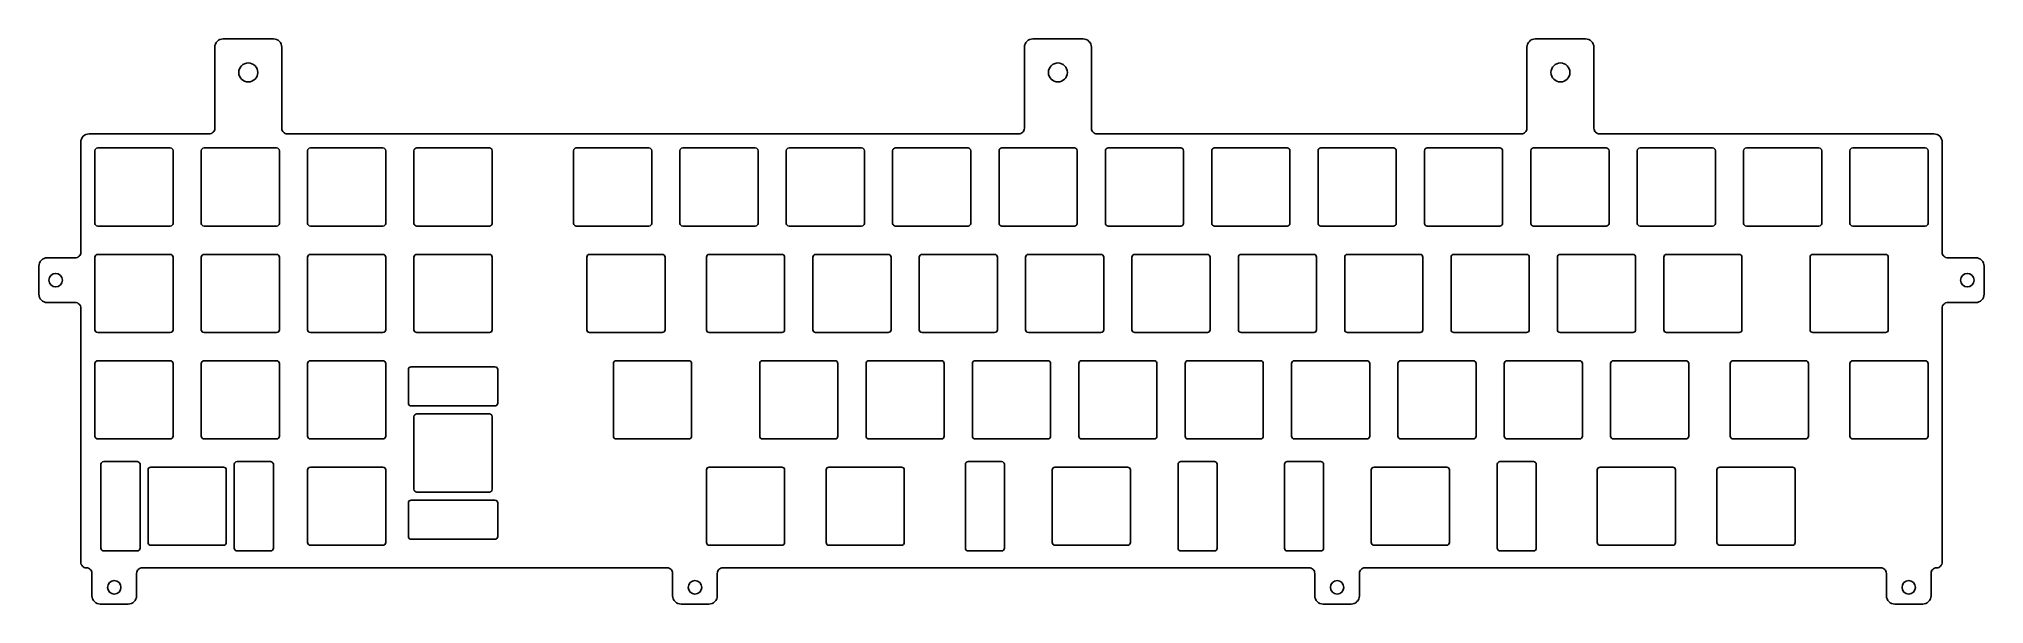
# Model space of a CAD drawing. Header units: millimetres. Extents: x 2 to 351, y -116 to -15.
import ezdxf

# ---------------------------------------------------------------- set-up
doc = ezdxf.new("R2010")
doc.units = ezdxf.units.MM
doc.layers.add('Edge.Cuts', color=254, linetype='CONTINUOUS', true_color=0xd0d2cd)

msp = doc.modelspace()

# ---------------------------------------------------------------- linework, layer by layer
at = {"layer": 'Edge.Cuts', "linetype": 'CONTINUOUS'}
for p, q in [((34.028822, -16.207364), (34, -16.5)), ((34, -16.5), (34, -31)), ((34.11418, -15.925974), (34.028822, -16.207364)), ((34.252795, -15.666644), (34.11418, -15.925974)), ((34.439339, -15.439339), (34.252795, -15.666644)), ((34.666644, -15.252795), (34.439339, -15.439339)), ((34.925974, -15.11418), (34.666644, -15.252795)), ((35.207364, -15.028822), (34.925974, -15.11418)), ((35.5, -15), (35.207364, -15.028822)), ((44.5, -15), (35.5, -15)), ((44.792635, -15.028822), (44.5, -15)), ((45.074025, -15.11418), (44.792635, -15.028822)), ((45.333355, -15.252795), (45.074025, -15.11418)), ((45.56066, -15.439339), (45.333355, -15.252795)), ((45.747204, -15.666644), (45.56066, -15.439339)), ((45.885819, -15.925974), (45.747204, -15.666644)), ((45.971177, -16.207364), (45.885819, -15.925974)), ((46, -16.5), (45.971177, -16.207364)), ((46, -31), (46, -16.5)), ((179.028822, -16.207364), (179, -16.5)), ((179, -16.5), (179, -31)), ((179.11418, -15.925974), (179.028822, -16.207364)), ((179.252795, -15.666644), (179.11418, -15.925974)), ((179.439339, -15.439339), (179.252795, -15.666644)), ((179.666644, -15.252795), (179.439339, -15.439339)), ((179.925974, -15.11418), (179.666644, -15.252795)), ((180.207364, -15.028822), (179.925974, -15.11418)), ((180.5, -15), (180.207364, -15.028822)), ((189.5, -15), (180.5, -15)), ((189.792635, -15.028822), (189.5, -15)), ((190.074025, -15.11418), (189.792635, -15.028822)), ((190.333355, -15.252795), (190.074025, -15.11418)), ((190.56066, -15.439339), (190.333355, -15.252795)), ((190.747204, -15.666644), (190.56066, -15.439339)), ((190.885819, -15.925974), (190.747204, -15.666644)), ((190.971177, -16.207364), (190.885819, -15.925974)), ((191, -16.5), (190.971177, -16.207364)), ((191, -31), (191, -16.5)), ((269.028822, -16.207364), (269, -16.5)), ((269, -16.5), (269, -31)), ((269.11418, -15.925974), (269.028822, -16.207364)), ((269.252795, -15.666644), (269.11418, -15.925974)), ((269.439339, -15.439339), (269.252795, -15.666644)), ((269.666644, -15.252795), (269.439339, -15.439339)), ((269.925974, -15.11418), (269.666644, -15.252795)), ((270.207364, -15.028822), (269.925974, -15.11418)), ((270.5, -15), (270.207364, -15.028822)), ((279.5, -15), (270.5, -15)), ((279.792635, -15.028822), (279.5, -15)), ((280.074025, -15.11418), (279.792635, -15.028822)), ((280.333355, -15.252795), (280.074025, -15.11418)), ((280.56066, -15.439339), (280.333355, -15.252795)), ((280.747204, -15.666644), (280.56066, -15.439339)), ((280.885819, -15.925974), (280.747204, -15.666644)), ((280.971177, -16.207364), (280.885819, -15.925974)), ((281, -16.5), (280.971177, -16.207364)), ((281, -31), (281, -16.5)), ((33.980785, -31.19509), (33.923879, -31.382683)), ((34, -31), (33.980785, -31.19509)), ((46.019214, -31.19509), (46, -31)), ((46.07612, -31.382683), (46.019214, -31.19509)), ((178.980785, -31.19509), (178.923879, -31.382683)), ((179, -31), (178.980785, -31.19509)), ((191.019214, -31.19509), (191, -31)), ((191.07612, -31.382683), (191.019214, -31.19509)), ((268.980785, -31.19509), (268.923879, -31.382683)), ((269, -31), (268.980785, -31.19509)), ((281.019214, -31.19509), (281, -31)), ((281.07612, -31.382683), (281.019214, -31.19509)), ((10.028822, -33.207364), (10, -33.5)), ((10, -33.5), (10, -53.2)), ((10.11418, -32.925974), (10.028822, -33.207364)), ((10.252795, -32.666644), (10.11418, -32.925974)), ((10.439339, -32.439339), (10.252795, -32.666644)), ((10.666644, -32.252795), (10.439339, -32.439339)), ((10.925974, -32.11418), (10.666644, -32.252795)), ((11.207364, -32.028822), (10.925974, -32.11418)), ((11.5, -32), (11.207364, -32.028822)), ((33, -32), (11.5, -32)), ((13.024999, -34.525), (26.025, -34.525)), ((32.075, -34.525), (45.075, -34.525)), ((33.19509, -31.980785), (33, -32)), ((33.382683, -31.923879), (33.19509, -31.980785)), ((33.55557, -31.831469), (33.382683, -31.923879)), ((33.707106, -31.707106), (33.55557, -31.831469)), ((33.831469, -31.55557), (33.707106, -31.707106)), ((33.923879, -31.382683), (33.831469, -31.55557)), ((46.16853, -31.55557), (46.07612, -31.382683)), ((46.292893, -31.707106), (46.16853, -31.55557)), ((46.444429, -31.831469), (46.292893, -31.707106)), ((46.617316, -31.923879), (46.444429, -31.831469)), ((46.804909, -31.980785), (46.617316, -31.923879)), ((47, -32), (46.804909, -31.980785)), ((178, -32), (47, -32)), ((51.125, -34.525), (64.125, -34.525)), ((70.175, -34.525), (83.175, -34.525)), ((98.75, -34.525), (111.75, -34.525)), ((117.8, -34.525), (130.8, -34.525)), ((136.85, -34.525), (149.85, -34.525)), ((155.9, -34.525), (168.9, -34.525)), ((174.95, -34.525), (187.95, -34.525)), ((178.19509, -31.980785), (178, -32)), ((178.382683, -31.923879), (178.19509, -31.980785)), ((178.55557, -31.831469), (178.382683, -31.923879)), ((178.707106, -31.707106), (178.55557, -31.831469)), ((178.831469, -31.55557), (178.707106, -31.707106)), ((178.923879, -31.382683), (178.831469, -31.55557)), ((191.16853, -31.55557), (191.07612, -31.382683)), ((191.292893, -31.707106), (191.16853, -31.55557)), ((191.444429, -31.831469), (191.292893, -31.707106)), ((191.617316, -31.923879), (191.444429, -31.831469)), ((191.804909, -31.980785), (191.617316, -31.923879)), ((192, -32), (191.804909, -31.980785)), ((268, -32), (192, -32)), ((194, -34.525), (207, -34.525)), ((213.05, -34.525), (226.05, -34.525)), ((232.1, -34.525), (245.1, -34.525)), ((251.149999, -34.525), (264.149999, -34.525)), ((268.19509, -31.980785), (268, -32)), ((268.382683, -31.923879), (268.19509, -31.980785)), ((268.55557, -31.831469), (268.382683, -31.923879)), ((268.707106, -31.707106), (268.55557, -31.831469)), ((268.831469, -31.55557), (268.707106, -31.707106)), ((268.923879, -31.382683), (268.831469, -31.55557)), ((270.2, -34.525), (283.2, -34.525)), ((281.16853, -31.55557), (281.07612, -31.382683)), ((281.292893, -31.707106), (281.16853, -31.55557)), ((281.444429, -31.831469), (281.292893, -31.707106)), ((281.617316, -31.923879), (281.444429, -31.831469)), ((281.804909, -31.980785), (281.617316, -31.923879)), ((282, -32), (281.804909, -31.980785)), ((341.875, -32), (282, -32)), ((289.25, -34.525), (302.25, -34.525)), ((308.3, -34.525), (321.3, -34.525)), ((327.35, -34.525), (340.35, -34.525)), ((342.167635, -32.028822), (341.875, -32)), ((342.449025, -32.11418), (342.167635, -32.028822)), ((342.708355, -32.252795), (342.449025, -32.11418)), ((342.93566, -32.439339), (342.708355, -32.252795)), ((343.122204, -32.666644), (342.93566, -32.439339)), ((343.260819, -32.925974), (343.122204, -32.666644)), ((343.346177, -33.207364), (343.260819, -32.925974)), ((343.375, -33.5), (343.346177, -33.207364)), ((343.375, -53.2), (343.375, -33.5)), ((12.524999, -48.025), (12.524999, -35.025)), ((26.525, -35.025), (26.525, -48.025)), ((31.575, -48.025), (31.575, -35.025)), ((45.575, -35.025), (45.575, -48.025)), ((50.625, -48.025), (50.625, -35.025)), ((64.625, -35.025), (64.625, -48.025)), ((69.675, -48.025), (69.675, -35.025)), ((83.675, -35.025), (83.675, -48.025)), ((98.25, -48.025), (98.25, -35.025)), ((112.25, -35.025), (112.25, -48.025)), ((117.3, -48.025), (117.3, -35.025)), ((131.3, -35.025), (131.3, -48.025)), ((136.35, -48.025), (136.35, -35.025)), ((150.35, -35.025), (150.35, -48.025)), ((155.4, -48.025), (155.4, -35.025)), ((169.4, -35.025), (169.4, -48.025)), ((174.45, -48.025), (174.45, -35.025)), ((188.45, -35.025), (188.45, -48.025)), ((193.5, -48.025), (193.5, -35.025)), ((207.5, -35.025), (207.5, -48.025)), ((212.55, -48.025), (212.55, -35.025)), ((226.55, -35.025), (226.55, -48.025)), ((231.6, -48.025), (231.6, -35.025)), ((245.6, -35.025), (245.6, -48.025)), ((250.649999, -48.025), (250.649999, -35.025)), ((264.649999, -35.025), (264.649999, -48.025)), ((269.7, -48.025), (269.7, -35.025)), ((283.7, -35.025), (283.7, -48.025)), ((288.75, -48.025), (288.75, -35.025)), ((302.75, -35.025), (302.75, -48.025)), ((307.8, -48.025), (307.8, -35.025)), ((321.8, -35.025), (321.8, -48.025)), ((326.85, -48.025), (326.85, -35.025)), ((340.85, -35.025), (340.85, -48.025)), ((26.025, -48.525), (13.024999, -48.525)), ((45.075, -48.525), (32.075, -48.525)), ((64.125, -48.525), (51.125, -48.525)), ((83.175, -48.525), (70.175, -48.525)), ((111.75, -48.525), (98.75, -48.525)), ((130.8, -48.525), (117.8, -48.525)), ((149.85, -48.525), (136.85, -48.525)), ((168.9, -48.525), (155.9, -48.525)), ((187.95, -48.525), (174.95, -48.525)), ((207, -48.525), (194, -48.525)), ((226.05, -48.525), (213.05, -48.525)), ((245.1, -48.525), (232.1, -48.525)), ((264.149999, -48.525), (251.149999, -48.525)), ((283.2, -48.525), (270.2, -48.525)), ((302.25, -48.525), (289.25, -48.525)), ((321.3, -48.525), (308.3, -48.525)), ((340.35, -48.525), (327.35, -48.525)), ((2.528822, -55.407364), (2.5, -55.7)), ((2.5, -55.7), (2.5, -60.7)), ((2.61418, -55.125974), (2.528822, -55.407364)), ((2.752795, -54.866644), (2.61418, -55.125974)), ((2.939339, -54.639339), (2.752795, -54.866644)), ((3.166644, -54.452795), (2.939339, -54.639339)), ((3.425974, -54.31418), (3.166644, -54.452795)), ((3.707364, -54.228822), (3.425974, -54.31418)), ((4, -54.2), (3.707364, -54.228822)), ((9, -54.2), (4, -54.2)), ((9.19509, -54.180785), (9, -54.2)), ((9.382683, -54.123879), (9.19509, -54.180785)), ((9.55557, -54.031469), (9.382683, -54.123879)), ((9.707106, -53.907106), (9.55557, -54.031469)), ((9.831469, -53.75557), (9.707106, -53.907106)), ((9.923879, -53.582683), (9.831469, -53.75557)), ((9.980785, -53.39509), (9.923879, -53.582683)), ((10, -53.2), (9.980785, -53.39509)), ((12.524999, -67.075), (12.524999, -54.075)), ((13.024999, -53.575), (26.025, -53.575)), ((26.525, -54.075), (26.525, -67.075)), ((31.575, -67.075), (31.575, -54.075)), ((32.075, -53.575), (45.075, -53.575)), ((45.575, -54.075), (45.575, -67.075)), ((50.625, -67.075), (50.625, -54.075)), ((51.125, -53.575), (64.125, -53.575)), ((64.625, -54.075), (64.625, -67.075)), ((69.675, -67.075), (69.675, -54.075)), ((70.175, -53.575), (83.175, -53.575)), ((83.675, -54.075), (83.675, -67.075)), ((100.63125, -67.075), (100.63125, -54.075)), ((101.13125, -53.575), (114.13125, -53.575)), ((114.63125, -54.075), (114.63125, -67.075)), ((122.0625, -67.075), (122.0625, -54.075)), ((122.5625, -53.575), (135.5625, -53.575)), ((136.0625, -54.075), (136.0625, -67.075)), ((141.1125, -67.075), (141.1125, -54.075)), ((141.6125, -53.575), (154.6125, -53.575)), ((155.1125, -54.075), (155.1125, -67.075)), ((160.1625, -67.075), (160.1625, -54.075)), ((160.6625, -53.575), (173.6625, -53.575)), ((174.1625, -54.075), (174.1625, -67.075)), ((179.2125, -67.075), (179.2125, -54.075)), ((179.7125, -53.575), (192.7125, -53.575)), ((193.2125, -54.075), (193.2125, -67.075)), ((198.2625, -67.075), (198.2625, -54.075)), ((198.7625, -53.575), (211.7625, -53.575)), ((212.2625, -54.075), (212.2625, -67.075)), ((217.3125, -67.075), (217.3125, -54.075)), ((217.8125, -53.575), (230.8125, -53.575)), ((231.3125, -54.075), (231.3125, -67.075)), ((236.3625, -67.075), (236.3625, -54.075)), ((236.8625, -53.575), (249.8625, -53.575)), ((250.3625, -54.075), (250.3625, -67.075)), ((255.4125, -67.075), (255.4125, -54.075)), ((255.9125, -53.575), (268.9125, -53.575)), ((269.4125, -54.075), (269.4125, -67.075)), ((274.4625, -67.075), (274.4625, -54.075)), ((274.9625, -53.575), (287.9625, -53.575)), ((288.4625, -54.075), (288.4625, -67.075)), ((293.5125, -67.075), (293.5125, -54.075)), ((294.0125, -53.575), (307.0125, -53.575)), ((307.5125, -54.075), (307.5125, -67.075)), ((319.70625, -67.075), (319.70625, -54.075)), ((320.20625, -53.575), (333.20625, -53.575)), ((333.70625, -54.075), (333.70625, -67.075)), ((343.394214, -53.39509), (343.375, -53.2)), ((343.45112, -53.582683), (343.394214, -53.39509)), ((343.54353, -53.75557), (343.45112, -53.582683)), ((343.667893, -53.907106), (343.54353, -53.75557)), ((343.819429, -54.031469), (343.667893, -53.907106)), ((343.992316, -54.123879), (343.819429, -54.031469)), ((344.179909, -54.180785), (343.992316, -54.123879)), ((344.375, -54.2), (344.179909, -54.180785)), ((349.375, -54.2), (344.375, -54.2)), ((349.667635, -54.228822), (349.375, -54.2)), ((349.949025, -54.31418), (349.667635, -54.228822)), ((350.208355, -54.452795), (349.949025, -54.31418)), ((350.43566, -54.639339), (350.208355, -54.452795)), ((350.622204, -54.866644), (350.43566, -54.639339)), ((350.760819, -55.125974), (350.622204, -54.866644)), ((350.846177, -55.407364), (350.760819, -55.125974)), ((350.875, -55.7), (350.846177, -55.407364)), ((350.875, -60.7), (350.875, -55.7)), ((2.5, -60.7), (2.528822, -60.992635)), ((2.528822, -60.992635), (2.61418, -61.274025)), ((2.61418, -61.274025), (2.752795, -61.533355)), ((2.752795, -61.533355), (2.939339, -61.76066)), ((2.939339, -61.76066), (3.166644, -61.947204)), ((3.166644, -61.947204), (3.425974, -62.085819)), ((3.425974, -62.085819), (3.707364, -62.171177)), ((3.707364, -62.171177), (4, -62.2)), ((4, -62.2), (9, -62.2)), ((9, -62.2), (9.19509, -62.219214)), ((9.19509, -62.219214), (9.382683, -62.27612)), ((9.382683, -62.27612), (9.55557, -62.36853)), ((9.55557, -62.36853), (9.707106, -62.492893)), ((9.707106, -62.492893), (9.831469, -62.644429)), ((9.831469, -62.644429), (9.923879, -62.817316)), ((343.45112, -62.817316), (343.54353, -62.644429)), ((343.54353, -62.644429), (343.667893, -62.492893)), ((343.667893, -62.492893), (343.819429, -62.36853)), ((343.819429, -62.36853), (343.992316, -62.27612)), ((343.992316, -62.27612), (344.179909, -62.219214)), ((344.179909, -62.219214), (344.375, -62.2)), ((344.375, -62.2), (349.375, -62.2)), ((349.375, -62.2), (349.667635, -62.171177)), ((349.667635, -62.171177), (349.949025, -62.085819)), ((349.949025, -62.085819), (350.208355, -61.947204)), ((350.208355, -61.947204), (350.43566, -61.76066)), ((350.43566, -61.76066), (350.622204, -61.533355)), ((350.622204, -61.533355), (350.760819, -61.274025)), ((350.760819, -61.274025), (350.846177, -60.992635)), ((350.846177, -60.992635), (350.875, -60.7)), ((9.923879, -62.817316), (9.980785, -63.004909)), ((9.980785, -63.004909), (10, -63.2)), ((10, -63.2), (10, -108.7)), ((343.375, -63.2), (343.394214, -63.004909)), ((343.375, -108.7), (343.375, -63.2)), ((343.394214, -63.004909), (343.45112, -62.817316)), ((26.025, -67.575), (13.024999, -67.575)), ((45.075, -67.575), (32.075, -67.575)), ((64.125, -67.575), (51.125, -67.575)), ((83.175, -67.575), (70.175, -67.575)), ((114.13125, -67.575), (101.13125, -67.575)), ((135.5625, -67.575), (122.5625, -67.575)), ((154.6125, -67.575), (141.6125, -67.575)), ((173.6625, -67.575), (160.6625, -67.575)), ((192.7125, -67.575), (179.7125, -67.575)), ((211.7625, -67.575), (198.7625, -67.575)), ((230.8125, -67.575), (217.8125, -67.575)), ((249.8625, -67.575), (236.8625, -67.575)), ((268.9125, -67.575), (255.9125, -67.575)), ((287.9625, -67.575), (274.9625, -67.575)), ((307.0125, -67.575), (294.0125, -67.575)), ((333.20625, -67.575), (320.20625, -67.575)), ((12.524999, -86.125), (12.524999, -73.125)), ((13.024999, -72.625), (26.025, -72.625)), ((26.525, -73.125), (26.525, -86.125)), ((31.575, -86.125), (31.575, -73.125)), ((32.075, -72.625), (45.075, -72.625)), ((45.575, -73.125), (45.575, -86.125)), ((50.625, -86.125), (50.625, -73.125)), ((51.125, -72.625), (64.125, -72.625)), ((64.625, -73.125), (64.625, -86.125)), ((105.39375, -86.125), (105.39375, -73.125)), ((105.89375, -72.625), (118.89375, -72.625)), ((119.39375, -73.125), (119.39375, -86.125)), ((131.5875, -86.125), (131.5875, -73.125)), ((132.0875, -72.625), (145.0875, -72.625)), ((145.5875, -73.125), (145.5875, -86.125)), ((150.6375, -86.125), (150.6375, -73.125)), ((151.1375, -72.625), (164.1375, -72.625)), ((164.6375, -73.125), (164.6375, -86.125)), ((169.6875, -86.125), (169.6875, -73.125)), ((170.1875, -72.625), (183.1875, -72.625)), ((183.6875, -73.125), (183.6875, -86.125)), ((188.7375, -86.125), (188.7375, -73.125)), ((189.2375, -72.625), (202.2375, -72.625)), ((202.7375, -73.125), (202.7375, -86.125)), ((207.7875, -86.125), (207.7875, -73.125)), ((208.2875, -72.625), (221.2875, -72.625)), ((221.7875, -73.125), (221.7875, -86.125)), ((226.8375, -86.125), (226.8375, -73.125)), ((227.3375, -72.625), (240.3375, -72.625)), ((240.8375, -73.125), (240.8375, -86.125)), ((245.8875, -86.125), (245.8875, -73.125)), ((246.3875, -72.625), (259.3875, -72.625)), ((259.8875, -73.125), (259.8875, -86.125)), ((264.9375, -86.125), (264.9375, -73.125)), ((265.4375, -72.625), (278.4375, -72.625)), ((278.9375, -73.125), (278.9375, -86.125)), ((283.9875, -86.125), (283.9875, -73.125)), ((284.4875, -72.625), (297.4875, -72.625)), ((297.9875, -73.125), (297.9875, -86.125)), ((305.41875, -86.125), (305.41875, -73.125)), ((305.91875, -72.625), (318.91875, -72.625)), ((319.41875, -73.125), (319.41875, -86.125)), ((326.85, -86.125), (326.85, -73.125)), ((327.35, -72.625), (340.35, -72.625)), ((340.85, -73.125), (340.85, -86.125)), ((68.675, -80.212), (68.675, -74.212)), ((69.175, -73.712), (84.175, -73.712)), ((84.675, -74.212), (84.675, -80.212)), ((84.175, -80.712), (69.175, -80.712)), ((69.675, -95.65), (69.675, -82.65)), ((70.175, -82.15), (83.175, -82.15)), ((83.675, -82.65), (83.675, -95.65)), ((26.025, -86.625), (13.024999, -86.625)), ((45.075, -86.625), (32.075, -86.625)), ((64.125, -86.625), (51.125, -86.625)), ((118.89375, -86.625), (105.89375, -86.625)), ((145.0875, -86.625), (132.0875, -86.625)), ((164.1375, -86.625), (151.1375, -86.625)), ((183.1875, -86.625), (170.1875, -86.625)), ((202.2375, -86.625), (189.2375, -86.625)), ((221.2875, -86.625), (208.2875, -86.625)), ((240.3375, -86.625), (227.3375, -86.625)), ((259.3875, -86.625), (246.3875, -86.625)), ((278.4375, -86.625), (265.4375, -86.625)), ((297.4875, -86.625), (284.4875, -86.625)), ((318.91875, -86.625), (305.91875, -86.625)), ((340.35, -86.625), (327.35, -86.625)), ((13.611999, -106.175), (13.611999, -91.175)), ((14.111999, -90.675), (20.112, -90.675)), ((20.612, -91.175), (20.612, -106.175)), ((22.05, -105.175), (22.05, -92.175)), ((22.55, -91.675), (35.55, -91.675)), ((36.05, -92.175), (36.05, -105.175)), ((37.488, -106.175), (37.488, -91.175)), ((37.988, -90.675), (43.988, -90.675)), ((44.488, -91.175), (44.488, -106.175)), ((50.625, -105.175), (50.625, -92.175)), ((51.125, -91.675), (64.125, -91.675)), ((64.625, -92.175), (64.625, -105.175)), ((122.0625, -105.175), (122.0625, -92.175)), ((122.5625, -91.675), (135.5625, -91.675)), ((136.0625, -92.175), (136.0625, -105.175)), ((143.49375, -105.175), (143.49375, -92.175)), ((143.99375, -91.675), (156.99375, -91.675)), ((157.49375, -92.175), (157.49375, -105.175)), ((168.425, -106.175), (168.425, -91.175)), ((168.925, -90.675), (174.925, -90.675)), ((175.425, -91.175), (175.425, -106.175)), ((183.975, -105.175), (183.975, -92.175)), ((184.475, -91.675), (197.475, -91.675)), ((197.975, -92.175), (197.975, -105.175)), ((206.525, -106.175), (206.525, -91.175)), ((207.025, -90.675), (213.025, -90.675)), ((213.525, -91.175), (213.525, -106.175)), ((225.575, -106.175), (225.575, -91.175)), ((226.075, -90.675), (232.075, -90.675)), ((232.575, -91.175), (232.575, -106.175)), ((241.125, -105.175), (241.125, -92.175)), ((241.625, -91.675), (254.625, -91.675)), ((255.125, -92.175), (255.125, -105.175)), ((263.675, -106.175), (263.675, -91.175)), ((264.175, -90.675), (270.175, -90.675)), ((270.675, -91.175), (270.675, -106.175)), ((281.60625, -105.175), (281.60625, -92.175)), ((282.10625, -91.675), (295.10625, -91.675)), ((295.60625, -92.175), (295.60625, -105.175)), ((303.0375, -105.175), (303.0375, -92.175)), ((303.5375, -91.675), (316.5375, -91.675)), ((317.0375, -92.175), (317.0375, -105.175)), ((83.175, -96.15), (70.175, -96.15)), ((68.675, -104.088), (68.675, -98.088)), ((69.175, -97.588), (84.175, -97.588)), ((84.675, -98.088), (84.675, -104.088)), ((20.112, -106.675), (14.111999, -106.675)), ((35.55, -105.675), (22.55, -105.675)), ((43.988, -106.675), (37.988, -106.675)), ((64.125, -105.675), (51.125, -105.675)), ((84.175, -104.588), (69.175, -104.588)), ((135.5625, -105.675), (122.5625, -105.675)), ((156.99375, -105.675), (143.99375, -105.675)), ((174.925, -106.675), (168.925, -106.675)), ((197.475, -105.675), (184.475, -105.675)), ((213.025, -106.675), (207.025, -106.675)), ((232.075, -106.675), (226.075, -106.675)), ((254.625, -105.675), (241.625, -105.675)), ((270.175, -106.675), (264.175, -106.675)), ((295.10625, -105.675), (282.10625, -105.675)), ((316.5375, -105.675), (303.5375, -105.675)), ((10, -108.7), (10.019214, -108.89509)), ((10.019214, -108.89509), (10.07612, -109.082683)), ((10.07612, -109.082683), (10.16853, -109.25557)), ((10.16853, -109.25557), (10.292893, -109.407106)), ((10.292893, -109.407106), (10.444429, -109.531469)), ((10.444429, -109.531469), (10.617316, -109.623879)), ((10.617316, -109.623879), (10.804909, -109.680785)), ((10.804909, -109.680785), (11, -109.7)), ((11, -109.7), (11.19509, -109.719214)), ((11.19509, -109.719214), (11.382683, -109.77612)), ((11.382683, -109.77612), (11.55557, -109.86853)), ((11.55557, -109.86853), (11.707106, -109.992893)), ((11.707106, -109.992893), (11.831469, -110.144429)), ((11.831469, -110.144429), (11.923879, -110.317316)), ((11.923879, -110.317316), (11.980785, -110.504909)), ((11.980785, -110.504909), (12, -110.7)), ((12, -110.7), (12, -114.7)), ((20, -110.7), (20.019214, -110.504909)), ((20, -114.7), (20, -110.7)), ((20.019214, -110.504909), (20.07612, -110.317316)), ((20.07612, -110.317316), (20.16853, -110.144429)), ((20.16853, -110.144429), (20.292893, -109.992893)), ((20.292893, -109.992893), (20.444429, -109.86853)), ((20.444429, -109.86853), (20.617316, -109.77612)), ((20.617316, -109.77612), (20.804909, -109.719214)), ((20.804909, -109.719214), (21, -109.7)), ((21, -109.7), (115, -109.7)), ((115, -109.7), (115.19509, -109.719214)), ((115.19509, -109.719214), (115.382683, -109.77612)), ((115.382683, -109.77612), (115.55557, -109.86853)), ((115.55557, -109.86853), (115.707106, -109.992893)), ((115.707106, -109.992893), (115.831469, -110.144429)), ((115.831469, -110.144429), (115.923879, -110.317316)), ((115.923879, -110.317316), (115.980785, -110.504909)), ((115.980785, -110.504909), (116, -110.7)), ((116, -110.7), (116, -114.7)), ((124, -110.7), (124.019214, -110.504909)), ((124, -114.7), (124, -110.7)), ((124.019214, -110.504909), (124.07612, -110.317316)), ((124.07612, -110.317316), (124.16853, -110.144429)), ((124.16853, -110.144429), (124.292893, -109.992893)), ((124.292893, -109.992893), (124.444429, -109.86853)), ((124.444429, -109.86853), (124.617316, -109.77612)), ((124.617316, -109.77612), (124.804909, -109.719214)), ((124.804909, -109.719214), (125, -109.7)), ((125, -109.7), (230, -109.7)), ((230, -109.7), (230.19509, -109.719214)), ((230.19509, -109.719214), (230.382683, -109.77612)), ((230.382683, -109.77612), (230.55557, -109.86853)), ((230.55557, -109.86853), (230.707106, -109.992893)), ((230.707106, -109.992893), (230.831469, -110.144429)), ((230.831469, -110.144429), (230.923879, -110.317316)), ((230.923879, -110.317316), (230.980785, -110.504909)), ((230.980785, -110.504909), (231, -110.7)), ((231, -110.7), (231, -114.7)), ((239, -110.7), (239.019214, -110.504909)), ((239, -114.7), (239, -110.7)), ((239.019214, -110.504909), (239.07612, -110.317316)), ((239.07612, -110.317316), (239.16853, -110.144429)), ((239.16853, -110.144429), (239.292893, -109.992893)), ((239.292893, -109.992893), (239.444429, -109.86853)), ((239.444429, -109.86853), (239.617316, -109.77612)), ((239.617316, -109.77612), (239.804909, -109.719214)), ((239.804909, -109.719214), (240, -109.7)), ((240, -109.7), (332.375, -109.7)), ((332.375, -109.7), (332.57009, -109.719214)), ((332.57009, -109.719214), (332.757683, -109.77612)), ((332.757683, -109.77612), (332.93057, -109.86853)), ((332.93057, -109.86853), (333.082106, -109.992893)), ((333.082106, -109.992893), (333.206469, -110.144429)), ((333.206469, -110.144429), (333.298879, -110.317316)), ((333.298879, -110.317316), (333.355785, -110.504909)), ((333.355785, -110.504909), (333.375, -110.7)), ((333.375, -110.7), (333.375, -114.7)), ((341.375, -110.7), (341.394214, -110.504909)), ((341.375, -114.7), (341.375, -110.7)), ((341.394214, -110.504909), (341.45112, -110.317316)), ((341.45112, -110.317316), (341.54353, -110.144429)), ((341.54353, -110.144429), (341.667893, -109.992893)), ((341.667893, -109.992893), (341.819429, -109.86853)), ((341.819429, -109.86853), (341.992316, -109.77612)), ((341.992316, -109.77612), (342.179909, -109.719214)), ((342.179909, -109.719214), (342.375, -109.7)), ((342.375, -109.7), (342.57009, -109.680785)), ((342.57009, -109.680785), (342.757683, -109.623879)), ((342.757683, -109.623879), (342.93057, -109.531469)), ((342.93057, -109.531469), (343.082106, -109.407106)), ((343.082106, -109.407106), (343.206469, -109.25557)), ((343.206469, -109.25557), (343.298879, -109.082683)), ((343.298879, -109.082683), (343.355785, -108.89509)), ((343.355785, -108.89509), (343.375, -108.7)), ((12, -114.7), (12.028822, -114.992635)), ((19.971177, -114.992635), (20, -114.7)), ((116, -114.7), (116.028822, -114.992635)), ((123.971177, -114.992635), (124, -114.7)), ((231, -114.7), (231.028822, -114.992635)), ((238.971177, -114.992635), (239, -114.7)), ((333.375, -114.7), (333.403822, -114.992635)), ((341.346177, -114.992635), (341.375, -114.7)), ((12.028822, -114.992635), (12.11418, -115.274025)), ((12.11418, -115.274025), (12.252795, -115.533355)), ((12.252795, -115.533355), (12.439339, -115.76066)), ((12.439339, -115.76066), (12.666644, -115.947204)), ((12.666644, -115.947204), (12.925974, -116.085819)), ((12.925974, -116.085819), (13.207364, -116.171177)), ((13.207364, -116.171177), (13.5, -116.2)), ((13.5, -116.2), (18.5, -116.2)), ((18.5, -116.2), (18.792635, -116.171177)), ((18.792635, -116.171177), (19.074025, -116.085819)), ((19.074025, -116.085819), (19.333355, -115.947204)), ((19.333355, -115.947204), (19.56066, -115.76066)), ((19.56066, -115.76066), (19.747204, -115.533355)), ((19.747204, -115.533355), (19.885819, -115.274025)), ((19.885819, -115.274025), (19.971177, -114.992635)), ((116.028822, -114.992635), (116.11418, -115.274025)), ((116.11418, -115.274025), (116.252795, -115.533355)), ((116.252795, -115.533355), (116.439339, -115.76066)), ((116.439339, -115.76066), (116.666644, -115.947204)), ((116.666644, -115.947204), (116.925974, -116.085819)), ((116.925974, -116.085819), (117.207364, -116.171177)), ((117.207364, -116.171177), (117.5, -116.2)), ((117.5, -116.2), (122.5, -116.2)), ((122.5, -116.2), (122.792635, -116.171177)), ((122.792635, -116.171177), (123.074025, -116.085819)), ((123.074025, -116.085819), (123.333355, -115.947204)), ((123.333355, -115.947204), (123.56066, -115.76066)), ((123.56066, -115.76066), (123.747204, -115.533355)), ((123.747204, -115.533355), (123.885819, -115.274025)), ((123.885819, -115.274025), (123.971177, -114.992635)), ((231.028822, -114.992635), (231.11418, -115.274025)), ((231.11418, -115.274025), (231.252795, -115.533355)), ((231.252795, -115.533355), (231.439339, -115.76066)), ((231.439339, -115.76066), (231.666644, -115.947204)), ((231.666644, -115.947204), (231.925974, -116.085819)), ((231.925974, -116.085819), (232.207364, -116.171177)), ((232.207364, -116.171177), (232.5, -116.2)), ((232.5, -116.2), (237.5, -116.2)), ((237.5, -116.2), (237.792635, -116.171177)), ((237.792635, -116.171177), (238.074025, -116.085819)), ((238.074025, -116.085819), (238.333355, -115.947204)), ((238.333355, -115.947204), (238.56066, -115.76066)), ((238.56066, -115.76066), (238.747204, -115.533355)), ((238.747204, -115.533355), (238.885819, -115.274025)), ((238.885819, -115.274025), (238.971177, -114.992635)), ((333.403822, -114.992635), (333.48918, -115.274025)), ((333.48918, -115.274025), (333.627795, -115.533355)), ((333.627795, -115.533355), (333.814339, -115.76066)), ((333.814339, -115.76066), (334.041644, -115.947204)), ((334.041644, -115.947204), (334.300974, -116.085819)), ((334.300974, -116.085819), (334.582364, -116.171177)), ((334.582364, -116.171177), (334.875, -116.2)), ((334.875, -116.2), (339.875, -116.2)), ((339.875, -116.2), (340.167635, -116.171177)), ((340.167635, -116.171177), (340.449025, -116.085819)), ((340.449025, -116.085819), (340.708355, -115.947204)), ((340.708355, -115.947204), (340.93566, -115.76066)), ((340.93566, -115.76066), (341.122204, -115.533355)), ((341.122204, -115.533355), (341.260819, -115.274025)), ((341.260819, -115.274025), (341.346177, -114.992635))]:
    msp.add_line(p, q, dxfattribs=at)
at = {"layer": 'Edge.Cuts'}
for centre, radius in [((40, -21), 1.7), ((185, -21), 1.7), ((275, -21), 1.7), ((5.5, -58.2), 1.2), ((347.875, -58.2), 1.2), ((16, -113.2), 1.2), ((120, -113.2), 1.2), ((235, -113.2), 1.2), ((337.375, -113.2), 1.2)]:
    msp.add_circle(centre, radius, dxfattribs=at)
for centre, radius, start, end in [((13.025, -35.025), 0.500001, 90.00011459, 180), ((26.025, -35.025), 0.5, 0, 90), ((32.075, -35.025), 0.5, 90, 180), ((45.075, -35.025), 0.5, 0, 90), ((51.125, -35.025), 0.5, 90, 180), ((64.125, -35.025), 0.5, 0, 90), ((70.175, -35.025), 0.5, 90, 180), ((83.175, -35.025), 0.5, 0, 90), ((98.75, -35.025), 0.5, 90, 180), ((111.75, -35.025), 0.5, 0, 90), ((117.8, -35.025), 0.5, 90, 180), ((130.8, -35.025), 0.5, 0, 90), ((136.85, -35.025), 0.5, 90, 180), ((149.85, -35.025), 0.5, 0, 90), ((155.9, -35.025), 0.5, 90, 180), ((168.9, -35.025), 0.5, 0, 90), ((174.95, -35.025), 0.5, 90, 180), ((187.95, -35.025), 0.5, 0, 90), ((194, -35.025), 0.5, 90, 180), ((207, -35.025), 0.5, 0, 90), ((213.05, -35.025), 0.5, 90, 180), ((226.05, -35.025), 0.5, 0, 90), ((232.1, -35.025), 0.5, 90, 180), ((245.1, -35.025), 0.5, 0, 90), ((251.15, -35.025), 0.500001, 90.00011459, 180), ((264.15, -35.025), 0.5, 0, 90.00011459), ((270.2, -35.025), 0.5, 90, 180), ((283.2, -35.025), 0.5, 0, 90), ((289.25, -35.025), 0.5, 90, 180), ((302.25, -35.025), 0.5, 0, 90), ((308.3, -35.025), 0.5, 90, 180), ((321.3, -35.025), 0.5, 0, 90), ((327.35, -35.025), 0.5, 90, 180), ((340.35, -35.025), 0.5, 0, 90), ((13.025, -48.025), 0.5, -180, -90.00011459), ((26.025, -48.025), 0.5, -90, 0), ((32.075, -48.025), 0.5, -180, -90), ((45.075, -48.025), 0.5, -90, 0), ((51.125, -48.025), 0.5, -180, -90), ((64.125, -48.025), 0.5, -90, 0), ((70.175, -48.025), 0.5, -180, -90), ((83.175, -48.025), 0.5, -90, 0), ((98.75, -48.025), 0.5, -180, -90), ((111.75, -48.025), 0.5, -90, 0), ((117.8, -48.025), 0.5, -180, -90), ((130.8, -48.025), 0.5, -90, 0), ((136.85, -48.025), 0.5, -180, -90), ((149.85, -48.025), 0.5, -90, 0), ((155.9, -48.025), 0.5, -180, -90), ((168.9, -48.025), 0.5, -90, 0), ((174.95, -48.025), 0.5, -180, -90), ((187.95, -48.025), 0.5, -90, 0), ((194, -48.025), 0.5, -180, -90), ((207, -48.025), 0.5, -90, 0), ((213.05, -48.025), 0.5, -180, -90), ((226.05, -48.025), 0.5, -90, 0), ((232.1, -48.025), 0.5, -180, -90), ((245.1, -48.025), 0.5, -90, 0), ((251.15, -48.025), 0.5, -180, -90.00011459), ((264.15, -48.025), 0.499999, -90.00011459, 0), ((270.2, -48.025), 0.5, -180, -90), ((283.2, -48.025), 0.5, -90, 0), ((289.25, -48.025), 0.5, -180, -90), ((302.25, -48.025), 0.5, -90, 0), ((308.3, -48.025), 0.5, -180, -90), ((321.3, -48.025), 0.5, -90, 0), ((327.35, -48.025), 0.5, -180, -90), ((340.35, -48.025), 0.5, -90, 0), ((13.025, -54.075), 0.500001, 90.00011459, 180), ((26.025, -54.075), 0.5, 0, 90), ((32.075, -54.075), 0.5, 90, 180), ((45.075, -54.075), 0.5, 0, 90), ((51.125, -54.075), 0.5, 90, 180), ((64.125, -54.075), 0.5, 0, 90), ((70.175, -54.075), 0.5, 90, 180), ((83.175, -54.075), 0.5, 0, 90), ((101.1312, -54.075), 0.49995, 89.99427042, 180), ((114.1313, -54.075), 0.5, 0, 90.00572958), ((122.5625, -54.075), 0.5, 90, 180), ((135.5625, -54.075), 0.5, 0, 90), ((141.6125, -54.075), 0.5, 90, 180), ((154.6125, -54.075), 0.5, 0, 90), ((160.6625, -54.075), 0.5, 90, 180), ((173.6625, -54.075), 0.5, 0, 90), ((179.7125, -54.075), 0.5, 90, 180), ((192.7125, -54.075), 0.5, 0, 90), ((198.7625, -54.075), 0.5, 90, 180), ((211.7625, -54.075), 0.5, 0, 90), ((217.8125, -54.075), 0.5, 90, 180), ((230.8125, -54.075), 0.5, 0, 90), ((236.8625, -54.075), 0.5, 90, 180), ((249.8625, -54.075), 0.5, 0, 90), ((255.9125, -54.075), 0.5, 90, 180), ((268.9125, -54.075), 0.5, 0, 90), ((274.9625, -54.075), 0.5, 90, 180), ((287.9625, -54.075), 0.5, 0, 90), ((294.0125, -54.075), 0.5, 90, 180), ((307.0125, -54.075), 0.5, 0, 90), ((320.2062, -54.075), 0.49995, 89.99427042, 180), ((333.2063, -54.075), 0.5, 0, 90.00572958), ((13.025, -67.075), 0.5, -180, -90.00011459), ((26.025, -67.075), 0.5, -90, 0), ((32.075, -67.075), 0.5, -180, -90), ((45.075, -67.075), 0.5, -90, 0), ((51.125, -67.075), 0.5, -180, -90), ((64.125, -67.075), 0.5, -90, 0), ((70.175, -67.075), 0.5, -180, -90), ((83.175, -67.075), 0.5, -90, 0), ((101.1312, -67.075), 0.5, -180, -89.99427042), ((114.1312, -67.075), 0.50005, -89.99427042, 0), ((122.5625, -67.075), 0.5, -180, -90), ((135.5625, -67.075), 0.5, -90, 0), ((141.6125, -67.075), 0.5, -180, -90), ((154.6125, -67.075), 0.5, -90, 0), ((160.6625, -67.075), 0.5, -180, -90), ((173.6625, -67.075), 0.5, -90, 0), ((179.7125, -67.075), 0.5, -180, -90), ((192.7125, -67.075), 0.5, -90, 0), ((198.7625, -67.075), 0.5, -180, -90), ((211.7625, -67.075), 0.5, -90, 0), ((217.8125, -67.075), 0.5, -180, -90), ((230.8125, -67.075), 0.5, -90, 0), ((236.8625, -67.075), 0.5, -180, -90), ((249.8625, -67.075), 0.5, -90, 0), ((255.9125, -67.075), 0.5, -180, -90), ((268.9125, -67.075), 0.5, -90, 0), ((274.9625, -67.075), 0.5, -180, -90), ((287.9625, -67.075), 0.5, -90, 0), ((294.0125, -67.075), 0.5, -180, -90), ((307.0125, -67.075), 0.5, -90, 0), ((320.2062, -67.075), 0.5, -180, -89.99427042), ((333.2062, -67.075), 0.50005, -89.99427042, 0), ((13.025, -73.125), 0.500001, 90.00011459, 180), ((26.025, -73.125), 0.5, 0, 90), ((32.075, -73.125), 0.5, 90, 180), ((45.075, -73.125), 0.5, 0, 90), ((51.125, -73.125), 0.5, 90, 180), ((64.125, -73.125), 0.5, 0, 90), ((105.8937, -73.125), 0.49995, 89.99427042, 180), ((118.8938, -73.125), 0.5, 0, 90.00572958), ((132.0875, -73.125), 0.5, 90, 180), ((145.0875, -73.125), 0.5, 0, 90), ((151.1375, -73.125), 0.5, 90, 180), ((164.1375, -73.125), 0.5, 0, 90), ((170.1875, -73.125), 0.5, 90, 180), ((183.1875, -73.125), 0.5, 0, 90), ((189.2375, -73.125), 0.5, 90, 180), ((202.2375, -73.125), 0.5, 0, 90), ((208.2875, -73.125), 0.5, 90, 180), ((221.2875, -73.125), 0.5, 0, 90), ((227.3375, -73.125), 0.5, 90, 180), ((240.3375, -73.125), 0.5, 0, 90), ((246.3875, -73.125), 0.5, 90, 180), ((259.3875, -73.125), 0.5, 0, 90), ((265.4375, -73.125), 0.5, 90, 180), ((278.4375, -73.125), 0.5, 0, 90), ((284.4875, -73.125), 0.5, 90, 180), ((297.4875, -73.125), 0.5, 0, 90), ((305.9187, -73.125), 0.49995, 89.99427042, 180), ((318.9188, -73.125), 0.5, 0, 90.00572958), ((327.35, -73.125), 0.5, 90, 180), ((340.35, -73.125), 0.5, 0, 90), ((69.175, -74.212), 0.5, 90, 180), ((84.175, -74.212), 0.5, 0, 90), ((69.175, -80.212), 0.5, -180, -90), ((70.175, -82.65), 0.5, 90, 180), ((83.175, -82.65), 0.5, 0, 90), ((84.175, -80.212), 0.5, -90, 0), ((13.025, -86.125), 0.5, -180, -90.00011459), ((26.025, -86.125), 0.5, -90, 0), ((32.075, -86.125), 0.5, -180, -90), ((45.075, -86.125), 0.5, -90, 0), ((51.125, -86.125), 0.5, -180, -90), ((64.125, -86.125), 0.5, -90, 0), ((105.8937, -86.125), 0.5, -180, -89.99427042), ((118.8937, -86.125), 0.50005, -89.99427042, 0), ((132.0875, -86.125), 0.5, -180, -90), ((145.0875, -86.125), 0.5, -90, 0), ((151.1375, -86.125), 0.5, -180, -90), ((164.1375, -86.125), 0.5, -90, 0), ((170.1875, -86.125), 0.5, -180, -90), ((183.1875, -86.125), 0.5, -90, 0), ((189.2375, -86.125), 0.5, -180, -90), ((202.2375, -86.125), 0.5, -90, 0), ((208.2875, -86.125), 0.5, -180, -90), ((221.2875, -86.125), 0.5, -90, 0), ((227.3375, -86.125), 0.5, -180, -90), ((240.3375, -86.125), 0.5, -90, 0), ((246.3875, -86.125), 0.5, -180, -90), ((259.3875, -86.125), 0.5, -90, 0), ((265.4375, -86.125), 0.5, -180, -90), ((278.4375, -86.125), 0.5, -90, 0), ((284.4875, -86.125), 0.5, -180, -90), ((297.4875, -86.125), 0.5, -90, 0), ((305.9187, -86.125), 0.5, -180, -89.99427042), ((318.9187, -86.125), 0.50005, -89.99427042, 0), ((327.35, -86.125), 0.5, -180, -90), ((340.35, -86.125), 0.5, -90, 0), ((14.112, -91.175), 0.500001, 90.00011459, 180), ((20.112, -91.175), 0.5, 0, 90), ((22.55, -92.175), 0.5, 90, 180), ((35.55, -92.175), 0.5, 0, 90), ((37.988, -91.175), 0.5, 90, 180), ((43.988, -91.175), 0.5, 0, 90), ((51.125, -92.175), 0.5, 90, 180), ((64.125, -92.175), 0.5, 0, 90), ((122.5625, -92.175), 0.5, 90, 180), ((135.5625, -92.175), 0.5, 0, 90), ((143.9937, -92.175), 0.49995, 89.99427042, 180), ((156.9938, -92.175), 0.5, 0, 90.00572958), ((168.925, -91.175), 0.5, 90, 180), ((174.925, -91.175), 0.5, 0, 90), ((184.475, -92.175), 0.5, 90, 180), ((197.475, -92.175), 0.5, 0, 90), ((207.025, -91.175), 0.5, 90, 180), ((213.025, -91.175), 0.5, 0, 90), ((226.075, -91.175), 0.5, 90, 180), ((232.075, -91.175), 0.5, 0, 90), ((241.625, -92.175), 0.5, 90, 180), ((254.625, -92.175), 0.5, 0, 90), ((264.175, -91.175), 0.5, 90, 180), ((270.175, -91.175), 0.5, 0, 90), ((282.1062, -92.175), 0.49995, 89.99427042, 180), ((295.1063, -92.175), 0.5, 0, 90.00572958), ((303.5375, -92.175), 0.5, 90, 180), ((316.5375, -92.175), 0.5, 0, 90), ((70.175, -95.65), 0.5, -180, -90), ((83.175, -95.65), 0.5, -90, 0), ((69.175, -98.088), 0.5, 90, 180), ((84.175, -98.088), 0.5, 0, 90), ((69.175, -104.088), 0.5, -180, -90), ((84.175, -104.088), 0.5, -90, 0), ((14.112, -106.175), 0.5, -180, -90.00011459), ((20.112, -106.175), 0.5, -90, 0), ((22.55, -105.175), 0.5, -180, -90), ((35.55, -105.175), 0.5, -90, 0), ((37.988, -106.175), 0.5, -180, -90), ((43.988, -106.175), 0.5, -90, 0), ((51.125, -105.175), 0.5, -180, -90), ((64.125, -105.175), 0.5, -90, 0), ((122.5625, -105.175), 0.5, -180, -90), ((135.5625, -105.175), 0.5, -90, 0), ((143.9937, -105.175), 0.5, -180, -89.99427042), ((156.9937, -105.175), 0.50005, -89.99427042, 0), ((168.925, -106.175), 0.5, -180, -90), ((174.925, -106.175), 0.5, -90, 0), ((184.475, -105.175), 0.5, -180, -90), ((197.475, -105.175), 0.5, -90, 0), ((207.025, -106.175), 0.5, -180, -90), ((213.025, -106.175), 0.5, -90, 0), ((226.075, -106.175), 0.5, -180, -90), ((232.075, -106.175), 0.5, -90, 0), ((241.625, -105.175), 0.5, -180, -90), ((254.625, -105.175), 0.5, -90, 0), ((264.175, -106.175), 0.5, -180, -90), ((270.175, -106.175), 0.5, -90, 0), ((282.1062, -105.175), 0.5, -180, -89.99427042), ((295.1062, -105.175), 0.50005, -89.99427042, 0), ((303.5375, -105.175), 0.5, -180, -90), ((316.5375, -105.175), 0.5, -90, 0)]:
    msp.add_arc(centre, radius, start, end, dxfattribs=at)

doc.saveas('drawing.dxf')
